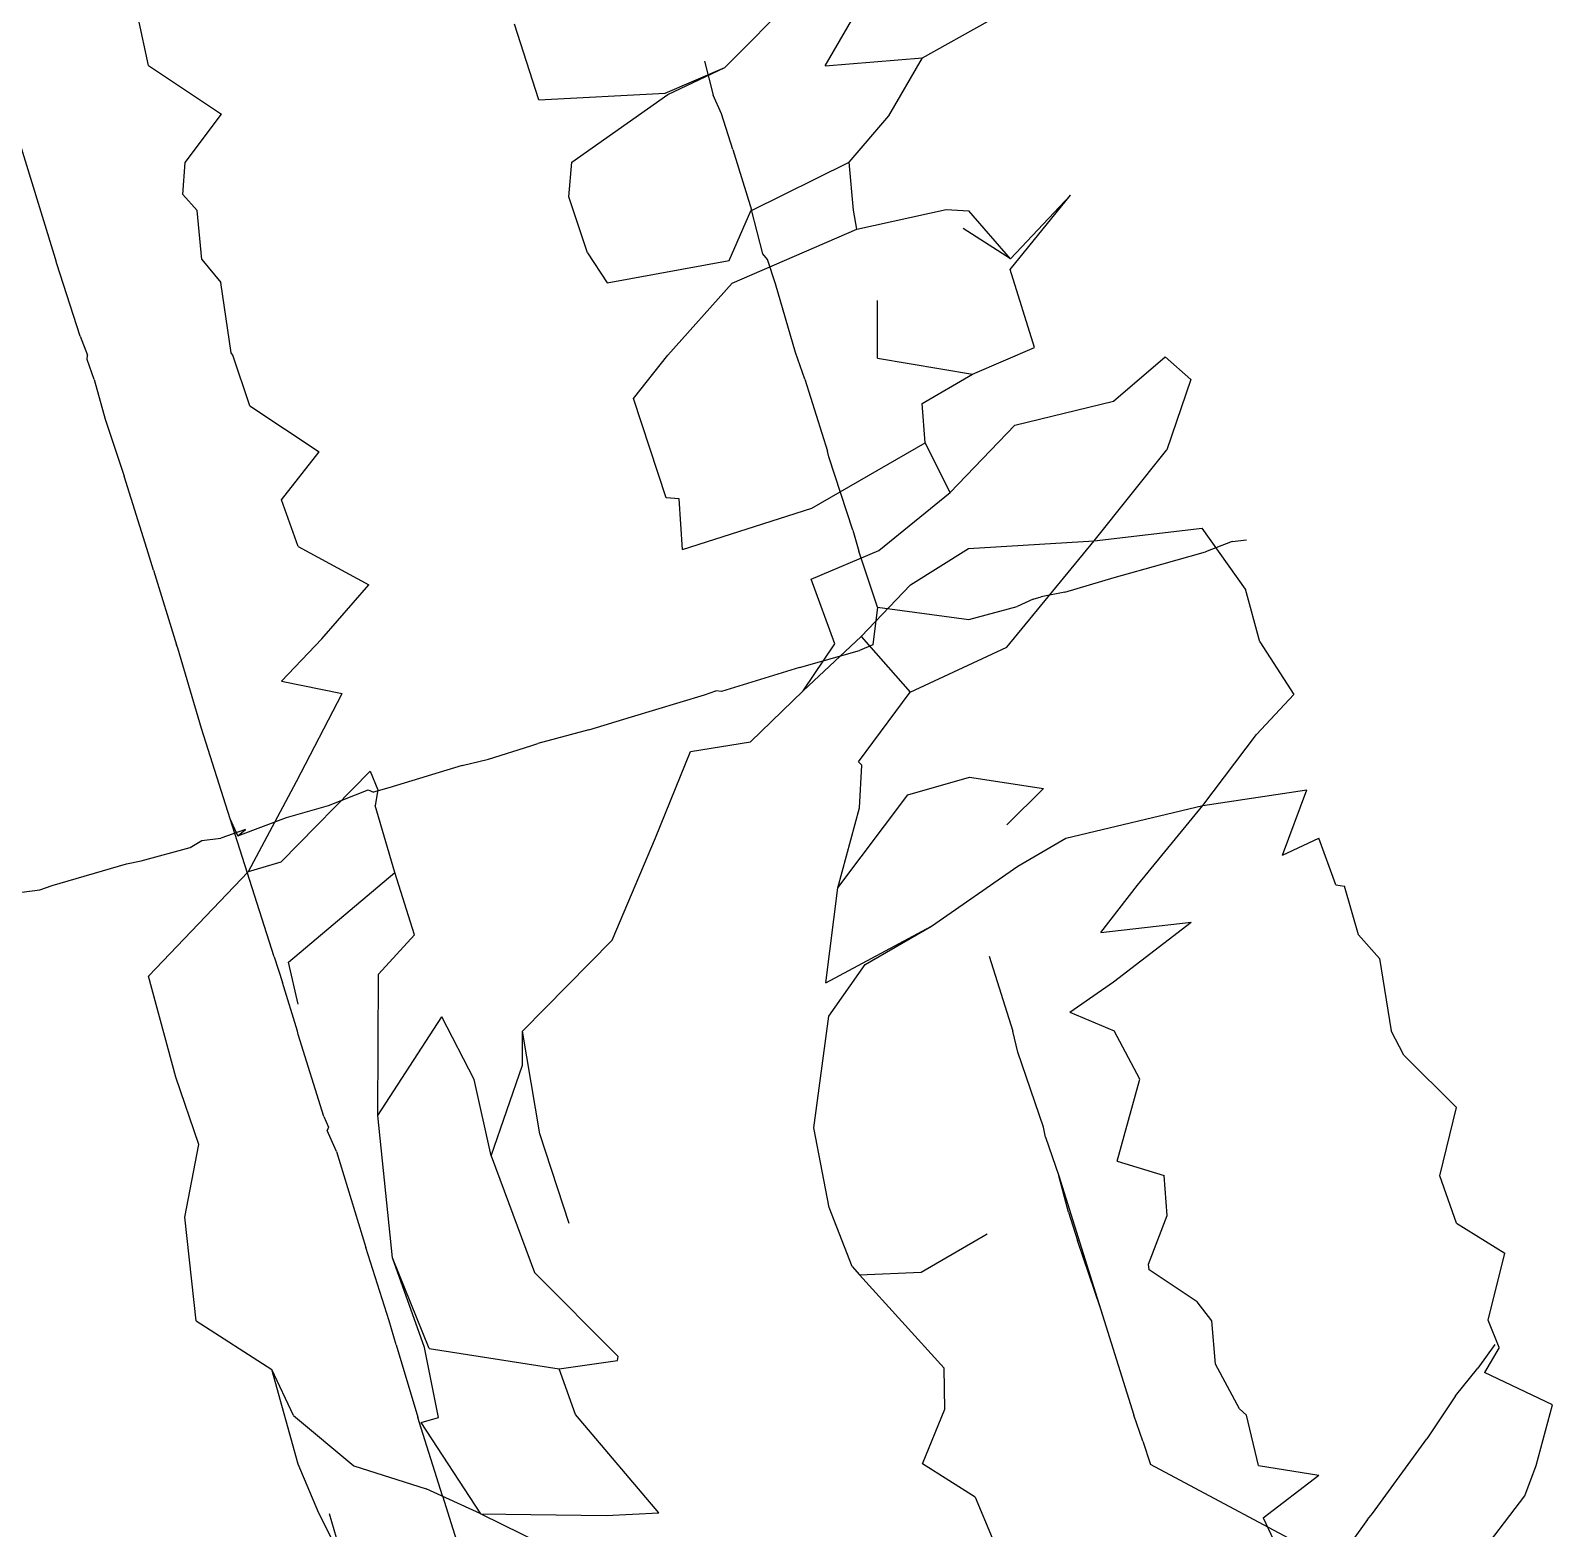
# Model space of a CAD drawing. Extents: x -744176.4 to -744149.3, y -1044958.5 to -1044927.3.
# Drawn here: x -744159.39 to -744151.5, y -1044946.18 to -1044938.43 of the extents above; entities that cross this region are included whole.
import ezdxf

# ---------------------------------------------------------------- set-up
doc = ezdxf.new("R2010")
doc.units = 0

msp = doc.modelspace()

# ---------------------------------------------------------------- linework, layer by layer
at = {"layer": 'SKELETON'}
for p, q in [((-744155.395004, -1044938.218994, 195.399002), (-744155.792007, -1044938.617981, 195.416)), ((-744155.270996, -1044938.609009, 195.397003), (-744155.080002, -1044938.278992, 195.412003)), ((-744158.776993, -1044938.606995, 195.391998), (-744158.830002, -1044938.357971, 195.395996)), ((-744156.755005, -1044938.783997, 195.399002), (-744156.880005, -1044938.393005, 195.401993)), ((-744154.768005, -1044938.567017, 195.404999), (-744154.427002, -1044938.377991, 195.417007)), ((-744155.895996, -1044938.585022, 200.875), (-744155.852005, -1044938.76001, 200.850998)), ((-744155.270996, -1044938.609009, 195.397003), (-744154.768005, -1044938.567017, 195.404999)), ((-744154.940994, -1044938.867981, 195.395996), (-744154.768005, -1044938.567017, 195.404999)), ((-744158.776993, -1044938.606995, 195.391998), (-744158.399002, -1044938.859009, 195.395996)), ((-744156.100006, -1044938.750977, 195.406006), (-744155.792007, -1044938.617981, 195.416)), ((-744156.087006, -1044938.757019, 195.408997), (-744155.792007, -1044938.617981, 195.416)), ((-744156.755005, -1044938.783997, 195.399002), (-744156.100006, -1044938.750977, 195.406006)), ((-744156.582993, -1044939.106995, 195.403), (-744156.087006, -1044938.757019, 195.408997)), ((-744155.809006, -1044938.857971, 200.865005), (-744155.852005, -1044938.76001, 200.850998)), ((-744158.587006, -1044939.109009, 195.397003), (-744158.399002, -1044938.859009, 195.395996)), ((-744155.75, -1044939.041992, 200.862), (-744155.809006, -1044938.857971, 200.865005)), ((-744155.147003, -1044939.107971, 195.397003), (-744154.940994, -1044938.867981, 195.395996)), ((-744159.259003, -1044939.607971, 200.675995), (-744159.460999, -1044938.950012, 200.673996)), ((-744155.75, -1044939.041992, 200.862), (-744155.654007, -1044939.35498, 200.843002)), ((-744158.598999, -1044939.275024, 195.401993), (-744158.587006, -1044939.109009, 195.397003)), ((-744156.600006, -1044939.288025, 195.397003), (-744156.582993, -1044939.106995, 195.403)), ((-744155.656006, -1044939.359009, 195.406006), (-744155.147003, -1044939.107971, 195.397003)), ((-744155.125, -1044939.356995, 195.397003), (-744155.147003, -1044939.107971, 195.397003)), ((-744158.524002, -1044939.357971, 195.391998), (-744158.598999, -1044939.275024, 195.401993)), ((-744156.503006, -1044939.578003, 195.395004), (-744156.600006, -1044939.288025, 195.397003)), ((-744154.313004, -1044939.664001, 195.404007), (-744154.001007, -1044939.278992, 195.404999)), ((-744154.311996, -1044939.607971, 195.403), (-744154.001007, -1044939.278992, 195.404999)), ((-744158.5, -1044939.612, 195.399994), (-744158.524002, -1044939.357971, 195.391998)), ((-744155.768997, -1044939.617004, 195.406006), (-744155.656006, -1044939.359009, 195.406006)), ((-744155.595001, -1044939.583008, 200.848999), (-744155.654007, -1044939.35498, 200.843002)), ((-744155.106995, -1044939.453979, 195.399002), (-744155.125, -1044939.356995, 195.397003)), ((-744155.106995, -1044939.453979, 195.399002), (-744154.645004, -1044939.35199, 195.406006)), ((-744154.645004, -1044939.35199, 195.406006), (-744154.526993, -1044939.359009, 195.406006)), ((-744154.311996, -1044939.607971, 195.403), (-744154.526993, -1044939.359009, 195.406006)), ((-744155.753006, -1044939.734985, 195.406998), (-744155.106995, -1044939.453979, 195.399002)), ((-744154.311996, -1044939.607971, 195.403), (-744154.556, -1044939.452026, 195.397995)), ((-744159.251999, -1044939.633972, 200.675995), (-744159.259003, -1044939.607971, 200.675995)), ((-744158.5, -1044939.612, 195.399994), (-744158.401993, -1044939.731018, 195.397003)), ((-744156.503006, -1044939.578003, 195.395004), (-744156.401001, -1044939.731995, 195.397995)), ((-744156.401001, -1044939.731995, 195.397995), (-744155.768997, -1044939.617004, 195.406006)), ((-744155.570007, -1044939.612, 200.843994), (-744155.595001, -1044939.583008, 200.848999)), ((-744155.529007, -1044939.737, 200.835999), (-744155.570007, -1044939.612, 200.843994)), ((-744159.130997, -1044940.007996, 200.673004), (-744159.251999, -1044939.633972, 200.675995)), ((-744154.188004, -1044940.067017, 195.395004), (-744154.313004, -1044939.664001, 195.404007)), ((-744158.348999, -1044940.094971, 195.397003), (-744158.401993, -1044939.731018, 195.397003)), ((-744156.087006, -1044940.107971, 195.395996), (-744155.753006, -1044939.734985, 195.406998)), ((-744155.425003, -1044940.093994, 200.841003), (-744155.529007, -1044939.737, 200.835999)), ((-744155.001007, -1044940.122009, 195.391006), (-744155, -1044939.823975, 195.391006)), ((-744159.130997, -1044940.007996, 200.673004), (-744159.091995, -1044940.106995, 200.705002)), ((-744154.509003, -1044940.205017, 195.389999), (-744154.188004, -1044940.067017, 195.395004)), ((-744159.095001, -1044940.130005, 200.669006), (-744159.091995, -1044940.106995, 200.705002)), ((-744159.057999, -1044940.234009, 200.656006), (-744159.095001, -1044940.130005, 200.669006)), ((-744158.339005, -1044940.106995, 195.395996), (-744158.348999, -1044940.094971, 195.397003)), ((-744158.251007, -1044940.369995, 195.397003), (-744158.339005, -1044940.106995, 195.395996)), ((-744156.264999, -1044940.33197, 195.389999), (-744156.087006, -1044940.107971, 195.395996)), ((-744155.376999, -1044940.231018, 200.841995), (-744155.425003, -1044940.093994, 200.841003)), ((-744155.001007, -1044940.122009, 195.391006), (-744154.509003, -1044940.205017, 195.389999)), ((-744153.779007, -1044940.344971, 195.397003), (-744153.509995, -1044940.11499, 195.382004)), ((-744153.378006, -1044940.232971, 195.397995), (-744153.509995, -1044940.11499, 195.382004)), ((-744159.057999, -1044940.234009, 200.656006), (-744159.001007, -1044940.437988, 200.662994)), ((-744155.376999, -1044940.231018, 200.841995), (-744155.259003, -1044940.60498, 200.834)), ((-744154.768997, -1044940.357971, 195.373001), (-744154.509003, -1044940.205017, 195.389999)), ((-744153.378006, -1044940.232971, 195.397995), (-744153.501999, -1044940.598022, 195.395004)), ((-744158.251007, -1044940.369995, 195.397003), (-744157.891998, -1044940.607971, 195.382004)), ((-744156.095001, -1044940.846008, 195.386002), (-744156.264999, -1044940.33197, 195.389999)), ((-744154.753998, -1044940.562012, 195.393997), (-744154.768997, -1044940.357971, 195.373001)), ((-744154.289001, -1044940.468994, 195.403), (-744153.779007, -1044940.344971, 195.397003)), ((-744159.001007, -1044940.437988, 200.662994), (-744158.903, -1044940.734009, 200.647003)), ((-744154.625, -1044940.817993, 195.373993), (-744154.289001, -1044940.468994, 195.403)), ((-744155.339996, -1044940.898987, 195.399994), (-744154.753998, -1044940.562012, 195.393997)), ((-744154.625, -1044940.817993, 195.373993), (-744154.753998, -1044940.562012, 195.393997)), ((-744158.087006, -1044940.856995, 195.393997), (-744157.891998, -1044940.607971, 195.382004)), ((-744155.251999, -1044940.633972, 200.835007), (-744155.259003, -1044940.60498, 200.834)), ((-744155.128998, -1044941.013977, 200.834), (-744155.251999, -1044940.633972, 200.835007)), ((-744153.878006, -1044941.06897, 195.397995), (-744153.501999, -1044940.598022, 195.395004)), ((-744158.785004, -1044941.107971, 200.647003), (-744158.903, -1044940.734009, 200.647003)), ((-744158.001007, -1044941.098022, 195.389999), (-744158.087006, -1044940.856995, 195.393997)), ((-744156.026993, -1044940.85199, 195.395004), (-744156.095001, -1044940.846008, 195.386002)), ((-744156.009995, -1044941.112976, 195.384995), (-744156.026993, -1044940.85199, 195.395004)), ((-744154.992996, -1044941.117981, 195.403), (-744154.625, -1044940.817993, 195.373993)), ((-744156.009995, -1044941.112976, 195.384995), (-744155.339996, -1044940.898987, 195.399994)), ((-744155.128998, -1044941.013977, 200.834), (-744155.098007, -1044941.122986, 200.843994)), ((-744153.878006, -1044941.06897, 195.397995), (-744153.319, -1044941.002991, 195.375)), ((-744153.093994, -1044941.31897, 195.375), (-744153.319, -1044941.002991, 195.375)), ((-744158.751007, -1044941.221008, 200.647995), (-744158.785004, -1044941.107971, 200.647003)), ((-744158.001007, -1044941.098022, 195.389999), (-744157.634995, -1044941.296021, 195.389008)), ((-744155.343994, -1044941.267029, 195.397995), (-744154.992996, -1044941.117981, 195.403)), ((-744154.828995, -1044941.296021, 195.393005), (-744154.529007, -1044941.107971, 195.373001)), ((-744154.529007, -1044941.107971, 195.373001), (-744153.878006, -1044941.06897, 195.397995)), ((-744154.330002, -1044941.619019, 195.382996), (-744153.878006, -1044941.06897, 195.397995)), ((-744153.162994, -1044941.072021, 201.753998), (-744153.300995, -1044941.125, 201.723999)), ((-744153.162994, -1044941.072021, 201.753998), (-744153.089005, -1044941.062988, 201.744995)), ((-744155, -1044941.411987, 200.837997), (-744155.098007, -1044941.122986, 200.843994)), ((-744153.774002, -1044941.258972, 201.684998), (-744153.526993, -1044941.189026, 201.707001)), ((-744153.526993, -1044941.189026, 201.707001), (-744153.300995, -1044941.125, 201.723999)), ((-744158.751007, -1044941.221008, 200.647995), (-744158.630997, -1044941.607971, 200.647003)), ((-744155.222, -1044941.60199, 195.399994), (-744155.343994, -1044941.267029, 195.397995)), ((-744154.031006, -1044941.335022, 201.328003), (-744153.774002, -1044941.258972, 201.684998)), ((-744157.878006, -1044941.575989, 195.391998), (-744157.634995, -1044941.296021, 195.389008)), ((-744155.085999, -1044941.564026, 195.397003), (-744154.828995, -1044941.296021, 195.393005)), ((-744154.031006, -1044941.335022, 201.328003), (-744154.151993, -1044941.357971, 201.656006)), ((-744153.020004, -1044941.59198, 195.375), (-744153.093994, -1044941.31897, 195.375)), ((-744155, -1044941.411987, 200.837997), (-744155.024994, -1044941.606995, 201.289993)), ((-744155, -1044941.411987, 200.837997), (-744154.526993, -1044941.476013, 201.300995)), ((-744154.526993, -1044941.476013, 201.300995), (-744154.276993, -1044941.40802, 201.641998)), ((-744154.195007, -1044941.369995, 201.319), (-744154.276993, -1044941.40802, 201.641998)), ((-744154.195007, -1044941.369995, 201.319), (-744154.151993, -1044941.357971, 201.656006)), ((-744158.087997, -1044941.796021, 195.395996), (-744157.878006, -1044941.575989, 195.391998)), ((-744155.384995, -1044941.844971, 195.389999), (-744155.085999, -1044941.564026, 195.397003)), ((-744155.085999, -1044941.564026, 195.397003), (-744154.832001, -1044941.85199, 195.403)), ((-744158.625, -1044941.625, 200.647995), (-744158.630997, -1044941.607971, 200.647003)), ((-744158.501999, -1044942.041016, 200.643005), (-744158.625, -1044941.625, 200.647995)), ((-744155.404007, -1044941.724976, 201.529999), (-744155.093002, -1044941.635986, 201.559998)), ((-744155.384995, -1044941.844971, 195.389999), (-744155.222, -1044941.60199, 195.399994)), ((-744155.024994, -1044941.606995, 201.289993), (-744155.093002, -1044941.635986, 201.559998)), ((-744154.832001, -1044941.85199, 195.403), (-744154.330002, -1044941.619019, 195.382996)), ((-744153.020004, -1044941.59198, 195.375), (-744152.843994, -1044941.86499, 195.421997)), ((-744155.404007, -1044941.724976, 201.529999), (-744155.809006, -1044941.848999, 201.248001)), ((-744158.087997, -1044941.796021, 195.395996), (-744157.774002, -1044941.859009, 195.391998)), ((-744158.009995, -1044942.315002, 195.393997), (-744157.774002, -1044941.859009, 195.391998)), ((-744156.274002, -1044941.981018, 201.238998), (-744155.897003, -1044941.867004, 201.248001)), ((-744155.897003, -1044941.867004, 201.248001), (-744155.837997, -1044941.844971, 201.244003)), ((-744155.809006, -1044941.848999, 201.248001), (-744155.837997, -1044941.844971, 201.244003)), ((-744155.658997, -1044942.109009, 195.373001), (-744155.384995, -1044941.844971, 195.389999)), ((-744155.098999, -1044942.213013, 195.397995), (-744154.832001, -1044941.85199, 195.403)), ((-744153.037994, -1044942.072021, 195.395004), (-744152.843994, -1044941.86499, 195.421997)), ((-744156.494995, -1044942.046997, 201.436005), (-744156.274002, -1044941.981018, 201.238998)), ((-744158.352997, -1044942.507996, 200.643997), (-744158.501999, -1044942.041016, 200.643005)), ((-744156.494995, -1044942.046997, 201.436005), (-744156.759995, -1044942.117981, 201.401001)), ((-744157.016006, -1044942.200012, 201.391998), (-744156.796997, -1044942.130981, 201.404999)), ((-744156.796997, -1044942.130981, 201.404999), (-744156.759995, -1044942.117981, 201.401001)), ((-744155.968994, -1044942.158997, 195.380997), (-744155.658997, -1044942.109009, 195.373001)), ((-744153.315994, -1044942.439026, 195.382004), (-744153.037994, -1044942.072021, 195.395004)), ((-744157.151993, -1044942.232971, 201.397003), (-744157.016006, -1044942.200012, 201.391998)), ((-744156.151001, -1044942.606995, 195.391998), (-744155.968994, -1044942.158997, 195.380997)), ((-744155.080994, -1044942.231018, 195.397995), (-744155.098999, -1044942.213013, 195.397995)), ((-744158.089996, -1044942.731018, 195.397995), (-744157.628006, -1044942.262024, 195.373993)), ((-744157.628006, -1044942.262024, 195.373993), (-744157.589005, -1044942.357971, 195.373993)), ((-744157.151993, -1044942.232971, 201.397003), (-744157.531006, -1044942.348022, 201.171997)), ((-744155.093994, -1044942.452026, 195.395996), (-744155.080994, -1044942.231018, 195.397995)), ((-744154.843994, -1044942.38501, 195.397003), (-744154.524002, -1044942.291992, 195.397995)), ((-744154.524002, -1044942.291992, 195.397995), (-744154.141006, -1044942.351013, 195.365997)), ((-744158.257996, -1044942.781006, 195.397995), (-744158.009995, -1044942.315002, 195.393997)), ((-744157.843994, -1044942.439026, 201.164993), (-744157.638, -1044942.359009, 201.186996)), ((-744157.638, -1044942.359009, 201.186996), (-744157.610992, -1044942.369995, 201.356995)), ((-744157.531006, -1044942.348022, 201.171997), (-744157.610992, -1044942.369995, 201.356995)), ((-744157.589005, -1044942.357971, 195.373993), (-744157.602005, -1044942.440002, 195.389008)), ((-744154.330994, -1044942.539001, 195.391006), (-744154.141006, -1044942.351013, 195.365997)), ((-744153.315994, -1044942.439026, 195.382004), (-744152.776993, -1044942.359009, 195.380997)), ((-744152.901993, -1044942.697021, 195.373993), (-744152.776993, -1044942.359009, 195.380997)), ((-744158.061996, -1044942.502014, 201.154007), (-744157.843994, -1044942.439026, 201.164993)), ((-744157.5, -1044942.786987, 195.384995), (-744157.602005, -1044942.440002, 195.389008)), ((-744155.205994, -1044942.86499, 195.386993), (-744154.843994, -1044942.38501, 195.397003)), ((-744155.205994, -1044942.86499, 195.386993), (-744155.093994, -1044942.452026, 195.395996)), ((-744154.024994, -1044942.609009, 195.373001), (-744153.315994, -1044942.439026, 195.382004)), ((-744153.653, -1044942.85199, 195.367004), (-744153.315994, -1044942.439026, 195.382004)), ((-744158.125, -1044943.223022, 200.641006), (-744158.352997, -1044942.507996, 200.643997)), ((-744158.313004, -1044942.596985, 200.654999), (-744158.352997, -1044942.507996, 200.643997)), ((-744158.313004, -1044942.596985, 200.654999), (-744158.061996, -1044942.502014, 201.154007)), ((-744158.5, -1044942.619995, 201.138), (-744158.401001, -1044942.607971, 201.272003)), ((-744158.274002, -1044942.562988, 201.147003), (-744158.401001, -1044942.607971, 201.272003)), ((-744158.313004, -1044942.596985, 200.654999), (-744158.274002, -1044942.562988, 201.147003)), ((-744156.375, -1044943.137024, 195.389999), (-744156.151001, -1044942.606995, 195.391998)), ((-744154.274002, -1044942.754028, 195.382996), (-744154.024994, -1044942.609009, 195.373001)), ((-744152.901993, -1044942.697021, 195.373993), (-744152.714996, -1044942.609009, 195.373993)), ((-744152.626999, -1044942.849976, 195.371994), (-744152.714996, -1044942.609009, 195.373993)), ((-744158.813995, -1044942.726013, 201.244995), (-744158.561005, -1044942.656982, 201.151993)), ((-744158.561005, -1044942.656982, 201.151993), (-744158.5, -1044942.619995, 201.138)), ((-744159.276001, -1044942.854004, 201.110001), (-744158.889999, -1044942.742004, 201.251007)), ((-744158.889999, -1044942.742004, 201.251007), (-744158.813995, -1044942.726013, 201.244995)), ((-744158.257996, -1044942.781006, 195.397995), (-744158.089996, -1044942.731018, 195.397995)), ((-744154.720993, -1044943.064026, 195.391998), (-744154.274002, -1044942.754028, 195.382996)), ((-744158.776001, -1044943.322998, 195.373001), (-744158.257996, -1044942.781006, 195.397995)), ((-744158.052002, -1044943.25, 195.391998), (-744157.5, -1044942.786987, 195.384995)), ((-744157.397995, -1044943.109009, 195.375), (-744157.5, -1044942.786987, 195.384995)), ((-744153.843994, -1044943.096985, 195.369995), (-744153.653, -1044942.85199, 195.367004)), ((-744152.626999, -1044942.849976, 195.371994), (-744152.582001, -1044942.857971, 195.373993)), ((-744159.432007, -1044942.888, 201.126999), (-744159.339996, -1044942.877014, 201.115005)), ((-744159.339996, -1044942.877014, 201.115005), (-744159.276001, -1044942.854004, 201.110001)), ((-744155.268997, -1044943.357971, 195.363007), (-744155.205994, -1044942.86499, 195.386993)), ((-744152.509003, -1044943.109985, 195.367004), (-744152.582001, -1044942.857971, 195.373993)), ((-744155.268997, -1044943.357971, 195.363007), (-744154.720993, -1044943.064026, 195.391998)), ((-744155.065002, -1044943.263, 195.375), (-744154.720993, -1044943.064026, 195.391998)), ((-744153.843994, -1044943.096985, 195.369995), (-744153.376007, -1044943.044006, 195.369003)), ((-744153.778, -1044943.35199, 195.367004), (-744153.376007, -1044943.044006, 195.369003)), ((-744157.585999, -1044943.312988, 195.389008), (-744157.397995, -1044943.109009, 195.375)), ((-744156.839005, -1044943.607971, 195.391006), (-744156.375, -1044943.137024, 195.389999)), ((-744152.399994, -1044943.231018, 195.403), (-744152.509003, -1044943.109985, 195.367004)), ((-744158.125, -1044943.223022, 200.641006), (-744158.082993, -1044943.356018, 200.625)), ((-744154.421997, -1044943.218994, 200.832993), (-744154.298996, -1044943.607971, 200.834)), ((-744152.399994, -1044943.231018, 195.403), (-744152.339996, -1044943.606995, 195.369003)), ((-744158.634995, -1044943.846008, 195.375), (-744158.776001, -1044943.322998, 195.373001)), ((-744158.001999, -1044943.468994, 195.388), (-744158.052002, -1044943.25, 195.391998)), ((-744157.589005, -1044944.044006, 195.391006), (-744157.585999, -1044943.312988, 195.389008)), ((-744155.253006, -1044943.531006, 195.373001), (-744155.065002, -1044943.263, 195.375)), ((-744158.005005, -1044943.607971, 200.625), (-744158.082993, -1044943.356018, 200.625)), ((-744154.003998, -1044943.51001, 195.373993), (-744153.778, -1044943.35199, 195.367004)), ((-744157.589005, -1044944.044006, 195.391006), (-744157.257996, -1044943.533997, 195.380997)), ((-744157.089005, -1044943.859009, 195.373001), (-744157.257996, -1044943.533997, 195.380997)), ((-744155.330002, -1044944.107971, 195.367004), (-744155.253006, -1044943.531006, 195.373001)), ((-744154.003998, -1044943.51001, 195.373993), (-744153.774002, -1044943.606995, 195.371994)), ((-744158.001007, -1044943.625977, 200.628998), (-744158.005005, -1044943.607971, 200.625)), ((-744157.867996, -1044944.049988, 200.625), (-744158.001007, -1044943.625977, 200.628998)), ((-744156.748993, -1044944.140015, 195.382004), (-744156.839005, -1044943.607971, 195.391006)), ((-744156.839005, -1044943.784973, 195.375), (-744156.839005, -1044943.607971, 195.391006)), ((-744154.274002, -1044943.71698, 200.811996), (-744154.298996, -1044943.607971, 200.834)), ((-744153.641006, -1044943.856995, 195.365005), (-744153.774002, -1044943.606995, 195.371994)), ((-744152.274994, -1044943.731995, 195.397003), (-744152.339996, -1044943.606995, 195.369003)), ((-744154.141006, -1044944.106018, 200.832001), (-744154.274002, -1044943.71698, 200.811996)), ((-744157.001999, -1044944.252991, 195.373993), (-744156.839005, -1044943.784973, 195.375)), ((-744152.001007, -1044944.002991, 195.367004), (-744152.274994, -1044943.731995, 195.397003)), ((-744158.516006, -1044944.195007, 195.375), (-744158.634995, -1044943.846008, 195.375)), ((-744157.001999, -1044944.252991, 195.373993), (-744157.089005, -1044943.859009, 195.373001)), ((-744153.759995, -1044944.281982, 195.375), (-744153.641006, -1044943.856995, 195.365005)), ((-744152.087006, -1044944.357971, 195.367004), (-744152.001007, -1044944.002991, 195.367004)), ((-744157.867996, -1044944.049988, 200.625), (-744157.843994, -1044944.106018, 200.673996)), ((-744157.843994, -1044944.106018, 200.673996), (-744157.850998, -1044944.122009, 200.677994)), ((-744157.513, -1044944.781982, 195.391006), (-744157.589005, -1044944.044006, 195.391006)), ((-744155.251007, -1044944.520996, 195.382004), (-744155.330002, -1044944.107971, 195.367004)), ((-744154.130005, -1044944.156982, 200.820007), (-744154.141006, -1044944.106018, 200.832001)), ((-744157.802002, -1044944.231018, 200.654999), (-744157.850998, -1044944.122009, 200.677994)), ((-744156.598007, -1044944.604004, 195.373993), (-744156.748993, -1044944.140015, 195.382004)), ((-744154.130005, -1044944.156982, 200.820007), (-744154.061005, -1044944.356995, 200.832993)), ((-744158.587997, -1044944.570984, 195.365005), (-744158.516006, -1044944.195007, 195.375)), ((-744157.802002, -1044944.231018, 200.654999), (-744157.649994, -1044944.728027, 200.653)), ((-744157.001999, -1044944.252991, 195.373993), (-744156.778, -1044944.857971, 195.365997)), ((-744153.759995, -1044944.281982, 195.375), (-744153.516006, -1044944.35498, 195.367004)), ((-744154.011993, -1044944.544983, 200.809998), (-744154.061005, -1044944.356995, 200.832993)), ((-744154.061005, -1044944.356995, 200.832993), (-744153.673004, -1044945.596008, 200.841003)), ((-744153.5, -1044944.562012, 195.367996), (-744153.516006, -1044944.35498, 195.367004)), ((-744152.001007, -1044944.603027, 195.391006), (-744152.087006, -1044944.357971, 195.367004)), ((-744158.529999, -1044945.109009, 195.360992), (-744158.587997, -1044944.570984, 195.365005)), ((-744155.130997, -1044944.827026, 195.371994), (-744155.251007, -1044944.520996, 195.382004)), ((-744154.011993, -1044944.544983, 200.809998), (-744153.964005, -1044944.692993, 200.809006)), ((-744153.597, -1044944.814026, 195.369003), (-744153.5, -1044944.562012, 195.367996)), ((-744154.774994, -1044944.856995, 195.367004), (-744154.432007, -1044944.65802, 195.375)), ((-744152.001007, -1044944.603027, 195.391006), (-744151.751007, -1044944.757019, 195.335007)), ((-744157.529999, -1044945.107971, 200.623993), (-744157.649994, -1044944.728027, 200.653)), ((-744153.845001, -1044945.041992, 200.826004), (-744153.964005, -1044944.692993, 200.809006)), ((-744157.322998, -1044945.250977, 195.380997), (-744157.513, -1044944.781982, 195.391006)), ((-744157.347, -1044945.245972, 195.380005), (-744157.513, -1044944.781982, 195.391006)), ((-744153.593002, -1044944.843994, 195.371994), (-744153.597, -1044944.814026, 195.369003)), ((-744151.837006, -1044945.10498, 195.397995), (-744151.751007, -1044944.757019, 195.335007)), ((-744156.343002, -1044945.29303, 195.373001), (-744156.778, -1044944.857971, 195.365997)), ((-744155.130997, -1044944.827026, 195.371994), (-744155.093994, -1044944.869995, 195.367996)), ((-744155.093994, -1044944.869995, 195.367996), (-744154.774994, -1044944.856995, 195.367004)), ((-744154.656006, -1044945.353027, 195.360992), (-744155.093994, -1044944.869995, 195.367996)), ((-744153.345001, -1044945.01001, 195.365997), (-744153.593002, -1044944.843994, 195.371994)), ((-744153.828003, -1044945.096008, 200.828995), (-744153.845001, -1044945.041992, 200.826004)), ((-744153.268997, -1044945.109009, 195.343994), (-744153.345001, -1044945.01001, 195.365997)), ((-744158.529999, -1044945.109009, 195.360992), (-744158.138, -1044945.359985, 195.369003)), ((-744157.494003, -1044945.232971, 200.645996), (-744157.529999, -1044945.107971, 200.623993)), ((-744153.25, -1044945.333008, 195.362), (-744153.268997, -1044945.109009, 195.343994)), ((-744151.779999, -1044945.245972, 195.404999), (-744151.837006, -1044945.10498, 195.397995)), ((-744157.494003, -1044945.232971, 200.645996), (-744157.380997, -1044945.606995, 200.623993)), ((-744157.274994, -1044945.609009, 195.373993), (-744157.347, -1044945.245972, 195.380005)), ((-744157.322998, -1044945.250977, 195.380997), (-744156.649002, -1044945.356995, 195.365005)), ((-744156.347, -1044945.312988, 195.373993), (-744156.343002, -1044945.29303, 195.373001)), ((-744151.802994, -1044945.22998, 201.061005), (-744151.891006, -1044945.353027, 201.054001)), ((-744151.779999, -1044945.245972, 195.404999), (-744151.856995, -1044945.375, 195.352005)), ((-744158.001999, -1044945.851013, 195.363998), (-744158.138, -1044945.359985, 195.369003)), ((-744158.026001, -1044945.598999, 195.367004), (-744158.138, -1044945.359985, 195.369003)), ((-744156.649002, -1044945.356995, 195.365005), (-744156.347, -1044945.312988, 195.373993)), ((-744156.565002, -1044945.593994, 195.360992), (-744156.649002, -1044945.356995, 195.365005)), ((-744154.651001, -1044945.565979, 195.358994), (-744154.656006, -1044945.353027, 195.360992)), ((-744153.125, -1044945.564026, 195.343002), (-744153.25, -1044945.333008, 195.362)), ((-744152.005997, -1044945.497009, 201.048004), (-744151.891006, -1044945.353027, 201.054001)), ((-744151.503998, -1044945.54303, 195.365005), (-744151.856995, -1044945.375, 195.352005)), ((-744152.005997, -1044945.497009, 201.048004), (-744152.154999, -1044945.719971, 201.029007)), ((-744158.026001, -1044945.598999, 195.367004), (-744157.712997, -1044945.859009, 195.360001)), ((-744157.375, -1044945.630981, 200.632004), (-744157.380997, -1044945.606995, 200.623993)), ((-744157.363998, -1044945.63501, 195.373993), (-744157.274994, -1044945.609009, 195.373993)), ((-744156.132996, -1044946.10199, 195.363998), (-744156.565002, -1044945.593994, 195.360992)), ((-744154.766998, -1044945.848999, 195.363998), (-744154.651001, -1044945.565979, 195.358994)), ((-744153.626007, -1044945.731995, 200.832993), (-744153.673004, -1044945.596008, 200.841003)), ((-744153.125, -1044945.564026, 195.343002), (-744153.089005, -1044945.596985, 195.352005)), ((-744153.026993, -1044945.857971, 195.337006), (-744153.089005, -1044945.596985, 195.352005)), ((-744151.589005, -1044945.856995, 195.395996), (-744151.503998, -1044945.54303, 195.365005)), ((-744157.253006, -1044946.015015, 200.628998), (-744157.375, -1044945.630981, 200.632004)), ((-744157.056, -1044946.106995, 195.371994), (-744157.363998, -1044945.63501, 195.373993)), ((-744153.626007, -1044945.731995, 200.832993), (-744153.585999, -1044945.853027, 200.832001)), ((-744152.436996, -1044946.106018, 200.998993), (-744152.154999, -1044945.719971, 201.029007)), ((-744154.494003, -1044946.020996, 195.378998), (-744154.766998, -1044945.848999, 195.363998)), ((-744157.893997, -1044946.104004, 195.363007), (-744158.001999, -1044945.851013, 195.363998)), ((-744157.712997, -1044945.859009, 195.360001), (-744157.339005, -1044945.979004, 195.373001)), ((-744152.626007, -1044946.364014, 200.981003), (-744153.585999, -1044945.853027, 200.832001)), ((-744153.026993, -1044945.857971, 195.337006), (-744152.714005, -1044945.90802, 195.343002)), ((-744153.003006, -1044946.127991, 195.358002), (-744152.714005, -1044945.90802, 195.343002)), ((-744151.647995, -1044946.015015, 195.348999), (-744151.589005, -1044945.856995, 195.395996)), ((-744157.056, -1044946.106995, 195.371994), (-744157.339005, -1044945.979004, 195.373001)), ((-744157.253006, -1044946.015015, 200.628998), (-744157.147003, -1044946.356995, 200.623001)), ((-744154.494003, -1044946.020996, 195.378998), (-744154.406006, -1044946.231995, 195.358002)), ((-744152.091995, -1044946.593994, 195.360001), (-744151.647995, -1044946.015015, 195.348999)), ((-744157.766006, -1044946.357971, 195.360992), (-744157.893997, -1044946.104004, 195.363007)), ((-744157.766006, -1044946.357971, 195.360992), (-744157.839005, -1044946.106995, 195.365005)), ((-744157.056, -1044946.106995, 195.371994), (-744156.626999, -1044946.31897, 195.365005)), ((-744157.056, -1044946.106995, 195.371994), (-744156.406006, -1044946.116028, 195.358002)), ((-744156.406006, -1044946.116028, 195.358002), (-744156.132996, -1044946.10199, 195.363998)), ((-744153.003006, -1044946.127991, 195.358002), (-744152.779007, -1044946.606018, 195.332993)), ((-744152.462997, -1044946.137024, 201.001007), (-744152.626007, -1044946.364014, 200.981003)), ((-744152.462997, -1044946.137024, 201.001007), (-744152.436996, -1044946.106018, 200.998993))]:
    msp.add_line(p, q, dxfattribs=at)

doc.saveas('drawing.dxf')
